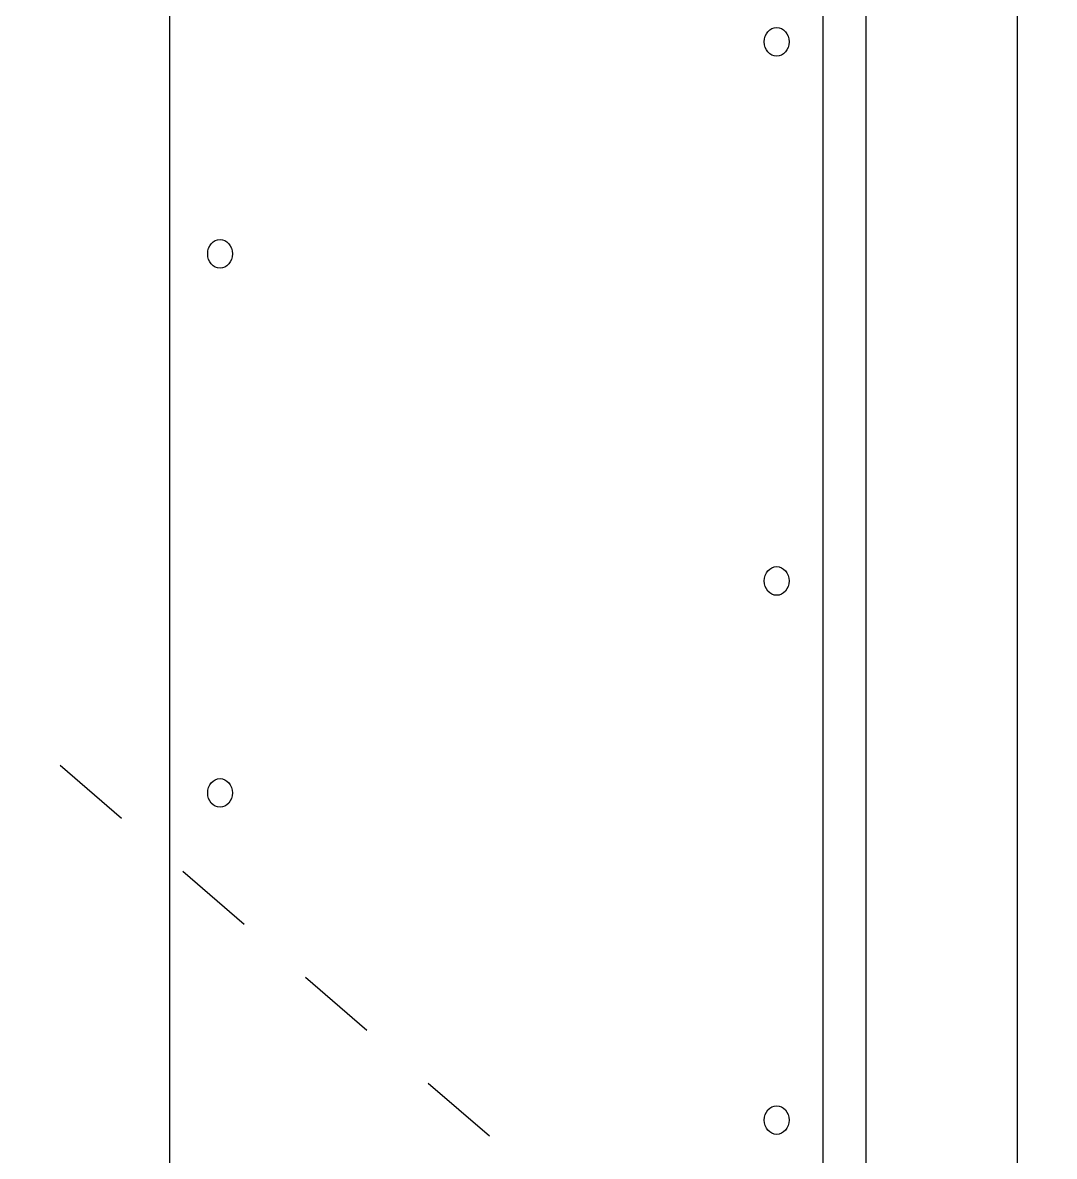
# Model space of a CAD drawing. Header units: inches. Extents: x -20.7 to 75.7, y -15.1 to 19.1.
# Drawn here: x -14.561 to -12.969, y -4.55 to -2.8 of the extents above; entities that cross this region are included whole.
import ezdxf

# ---------------------------------------------------------------- set-up
doc = ezdxf.new("R2010")
doc.units = ezdxf.units.IN
doc.header["$MEASUREMENT"] = 0
doc.linetypes.add('AI-Linetype-0', pattern=[0.250075, 0.125038, -0.125038])
doc.layers.add('G-ANNO-TTLB', color=7, linetype='Continuous', lineweight=0)
doc.layers.add('TYVEK', color=7, linetype='Continuous', lineweight=0)

# ---------------------------------------------------------------- blocks, each defined once
blk = doc.blocks.new('Block_42')
at = {"layer": 'TYVEK', "color": 252, "lineweight": 25, "true_color": 0x838484}
for centre in [(-14.2567, -2.3248), (-14.2567, -3.1571), (-14.2567, -3.9893), (-14.2567, -4.8216), (-14.2567, -5.6539)]:
    blk.add_ellipse(centre, major_axis=(0, 0.0221), ratio=0.86328, dxfattribs=at)
blk = doc.blocks.new('Block_44')
at = {"layer": 'TYVEK', "color": 252, "lineweight": 25, "true_color": 0x838484}
for centre in [(-13.3978, -2.8298), (-13.3978, -3.6621), (-13.3978, -4.4943)]:
    blk.add_ellipse(centre, major_axis=(0, 0.0221), ratio=0.86328, dxfattribs=at)

msp = doc.modelspace()

# ---------------------------------------------------------------- hatches: boundary and pattern name
at = {"layer": 'G-ANNO-TTLB', "true_color": 0xb9529f, "transparency": 33554687}
h = msp.add_hatch(color=233, dxfattribs=at)
edge = h.paths.add_edge_path()
edge.add_spline(control_points=[(20.0342, -15.1346), (20.0342, -15.1346), (-20.6658, -15.1346), (-20.6658, -15.1346), (-20.6658, -15.1346), (-20.6658, 19.0008), (-20.6658, 19.0008), (-20.6658, 19.0008), (20.0342, 19.0008), (20.0342, 19.0008), (20.0342, 19.0008), (20.0342, -15.1346), (20.0342, -15.1346)], knot_values=[0, 0, 0, 0, 1, 1, 1, 2, 2, 2, 3, 3, 3, 4, 4, 4, 4], degree=3, periodic=0)
edge = h.paths.add_edge_path()
edge.add_spline(control_points=[(-20.5408, 18.8757), (-20.5408, 18.8757), (-20.5408, -15.0095), (-20.5408, -15.0095), (-20.5408, -15.0095), (19.9092, -15.0095), (19.9092, -15.0095), (19.9092, -15.0095), (19.9092, 18.8757), (19.9092, 18.8757), (19.9092, 18.8757), (-20.5408, 18.8757), (-20.5408, 18.8757)], knot_values=[0, 0, 0, 0, 1, 1, 1, 2, 2, 2, 3, 3, 3, 4, 4, 4, 4], degree=3, periodic=0)
edge.add_line((-20.5408, 18.8757), (-20.5408, 18.8757))

# ---------------------------------------------------------------- linework, layer by layer
at = {"layer": 'G-ANNO-TTLB'}
for points in [[(20.0342, -15.1346), (20.0342, -15.1346), (-20.6658, -15.1346), (-20.6658, -15.1346), (-20.6658, -15.1346), (-20.6658, 19.0008), (-20.6658, 19.0008), (-20.6658, 19.0008), (20.0342, 19.0008), (20.0342, 19.0008), (20.0342, 19.0008), (20.0342, -15.1346), (20.0342, -15.1346)], [(-20.5408, 18.8757), (-20.5408, 18.8757), (-20.5408, -15.0095), (-20.5408, -15.0095), (-20.5408, -15.0095), (19.9092, -15.0095), (19.9092, -15.0095), (19.9092, -15.0095), (19.9092, 18.8757), (19.9092, 18.8757), (19.9092, 18.8757), (-20.5408, 18.8757), (-20.5408, 18.8757)]]:
    msp.add_open_spline(points, degree=3, knots=[0, 0, 0, 0, 1, 1, 1, 2, 2, 2, 3, 3, 3, 4, 4, 4, 4], dxfattribs=at)
at = {"layer": 'TYVEK', "color": 2, "lineweight": 25, "true_color": 0xf5eb12}
for p, q in [((-14.3346, 1.3023), (-14.3346, -5.7182)), ((-13.3262, -4.8457), (-13.3262, -0.4497)), ((-13.2595, -4.8021), (-13.2595, -0.4949))]:
    msp.add_line(p, q, dxfattribs=at)
at = {"layer": 'TYVEK', "color": 33, "lineweight": 25, "true_color": 0xcb9865}
msp.add_line((-13.0262, -4.6742), (-13.0262, -0.6288), dxfattribs=at)
at = {"layer": 'TYVEK', "color": 18, "linetype": 'AI-Linetype-0', "lineweight": 25, "true_color": 0x000000}
msp.add_line((-15.0708, -3.4559), (-13.1733, -5.096), dxfattribs=at)

# ---------------------------------------------------------------- block references
at = {"layer": 'TYVEK'}
for name in ['Block_42', 'Block_44']:
    msp.add_blockref(name, (0, 0), dxfattribs=at)

doc.saveas('drawing.dxf')
